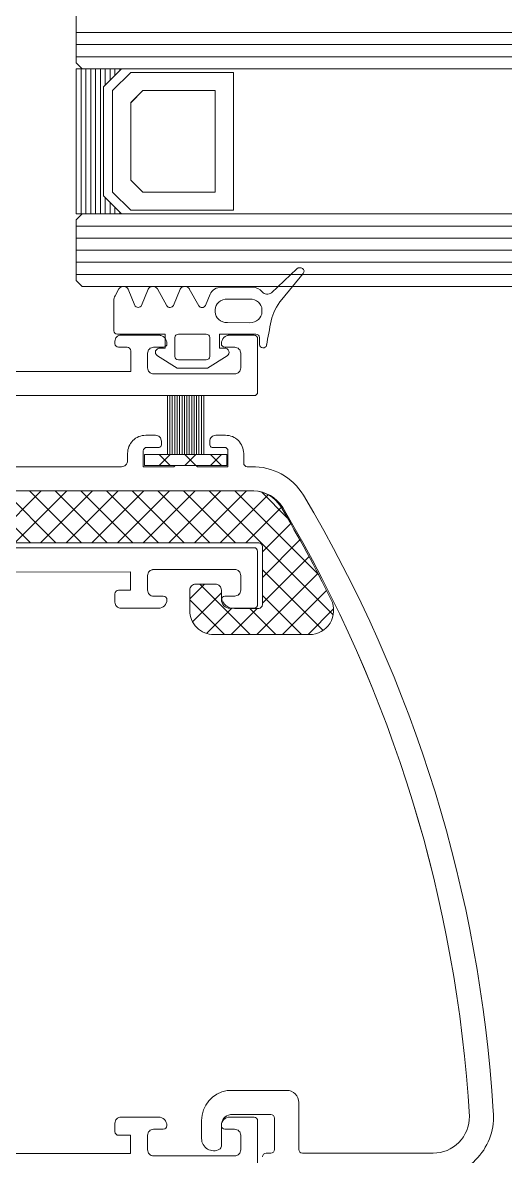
# Model space of a CAD drawing. Header units: centimetres. Extents: x 118932 to 154602, y -32682 to -23521.
# Drawn here: x 139610.22 to 139614.21, y -27074.95 to -27065.58 of the extents above; entities that cross this region are included whole.
import ezdxf

# ---------------------------------------------------------------- set-up
doc = ezdxf.new("R2010")
doc.units = ezdxf.units.CM
doc.header["$LTSCALE"] = 50
doc.header["$MEASUREMENT"] = 0
doc.layers.add('GEN_02_TF_Pencere', color=7, linetype='Continuous', lineweight=9, true_color=0x6093ac)
doc.layers.add('GEN_05_ML_Alçıpan_giydirme', color=7, linetype='Continuous', lineweight=18, true_color=0x7ebab5)

# ---------------------------------------------------------------- blocks, each defined once
blk = doc.blocks.new('P7_')
at = {"layer": 'GEN_02_TF_Pencere'}
for p, q in [((163381.2153, -16166.1205, 0.0001), (163381.2153, -16165.6805, 0.0001)), ((163382.0753, -16165.8305, 0.0001), (163381.4053, -16165.8305, 0.0001)), ((163381.3553, -16165.8805, 0.0001), (163381.3553, -16166.0005, 0.0001)), ((163382.1253, -16166.0005, 0.0001), (163382.1253, -16165.8805, 0.0001)), ((163384.2653, -16165.8505, 0.0001), (163382.2653, -16165.8505, 0.0001)), ((163382.2653, -16165.8505, 0.0001), (163382.2653, -16166.0005, 0.0001)), ((163382.2653, -16166.0005, 0.0001), (163382.3653, -16166.0005, 0.0001)), ((163381.4053, -16166.0505, 0.0001), (163381.4853, -16166.0505, 0.0001)), ((163381.9953, -16166.0505, 0.0001), (163382.0753, -16166.0505, 0.0001)), ((163382.3953, -16166.0305, 0.0001), (163382.3953, -16166.1005, 0.0001)), ((163381.4453, -16166.1505, 0.0001), (163381.2453, -16166.1505, 0.0001)), ((163382.3453, -16166.1505, 0.0001), (163382.0353, -16166.1505, 0.0001)), ((163381.2155, -16170.829, 0.0001), (163381.2152, -16170.389, 0.0001)), ((163381.2452, -16170.359, 0.0001), (163381.4452, -16170.3589, 0.0001)), ((163382.0352, -16170.3586, 0.0001), (163382.3452, -16170.3584, 0.0001)), ((163382.3952, -16170.4084, 0.0001), (163382.3953, -16170.4784, 0.0001)), ((163381.3553, -16170.509, 0.0001), (163381.3553, -16170.629, 0.0001)), ((163381.4852, -16170.4589, 0.0001), (163381.4052, -16170.4589, 0.0001)), ((163382.0752, -16170.4585, 0.0001), (163381.9952, -16170.4586, 0.0001)), ((163382.1253, -16170.6285, 0.0001), (163382.1253, -16170.5085, 0.0001)), ((163382.3653, -16170.5084, 0.0001), (163382.2653, -16170.5084, 0.0001)), ((163382.2653, -16170.5084, 0.0001), (163382.2654, -16170.6584, 0.0001)), ((163381.4054, -16170.6789, 0.0001), (163382.0754, -16170.6785, 0.0001)), ((163382.2654, -16170.6584, 0.0001), (163384.2654, -16170.6573, 0.0001)), ((163389.1855, -16170.8545, 0.0001), (163381.2455, -16170.859, 0.0001)), ((163382.1507, -16171.5388, 0.0001), (163381.4707, -16171.5388, 0.0001)), ((163381.4707, -16171.5388, 0.0001), (163381.4707, -16171.6288, 0.0001)), ((163381.5143, -16171.5388, 0.0001), (163381.6043, -16171.6288, 0.0001)), ((163381.5143, -16171.6288, 0.0001), (163381.6043, -16171.5388, 0.0001)), ((163381.7265, -16171.5388, 0.0001), (163381.8165, -16171.6288, 0.0001)), ((163381.7265, -16171.6288, 0.0001), (163381.8165, -16171.5388, 0.0001)), ((163381.9386, -16171.5388, 0.0001), (163382.0286, -16171.6288, 0.0001)), ((163381.9386, -16171.6288, 0.0001), (163382.0286, -16171.5388, 0.0001)), ((163382.15, -16171.5381, 0.0001), (163382.1514, -16171.5395, 0.0001)), ((163382.1507, -16171.6288, 0.0001), (163382.1507, -16171.5388, 0.0001)), ((163381.4707, -16171.6288, 0.0001), (163382.1507, -16171.6288, 0.0001)), ((163381.4707, -16171.6288, 0.0001), (163381.4707, -16171.6288, 0.0001)), ((163381.6607, -16171.6288, 0.0001), (163381.6607, -16172.1165, 0.0001)), ((163381.6807, -16171.6288, 0.0001), (163381.6807, -16172.1165, 0.0001)), ((163381.7007, -16171.6288, 0.0001), (163381.7007, -16172.1165, 0.0001)), ((163381.7207, -16171.6288, 0.0001), (163381.7207, -16172.1165, 0.0001)), ((163381.7407, -16171.6288, 0.0001), (163381.7407, -16172.1165, 0.0001)), ((163381.7607, -16171.6288, 0.0001), (163381.7607, -16172.1165, 0.0001)), ((163381.7807, -16171.6288, 0.0001), (163381.7807, -16172.1165, 0.0001)), ((163381.8007, -16171.6288, 0.0001), (163381.8007, -16172.1165, 0.0001)), ((163381.8207, -16171.6288, 0.0001), (163381.8207, -16172.1165, 0.0001)), ((163381.8407, -16171.6288, 0.0001), (163381.8407, -16172.1165, 0.0001)), ((163381.8607, -16171.6288, 0.0001), (163381.8607, -16172.1165, 0.0001)), ((163381.8807, -16171.6288, 0.0001), (163381.8807, -16172.1165, 0.0001)), ((163381.9007, -16171.6288, 0.0001), (163381.9007, -16172.1165, 0.0001)), ((163381.9207, -16171.6288, 0.0001), (163381.9207, -16172.1165, 0.0001)), ((163381.9407, -16171.6288, 0.0001), (163381.9407, -16172.1165, 0.0001)), ((163381.9607, -16171.6288, 0.0001), (163381.9607, -16172.1165, 0.0001)), ((163381.4672, -16172.4459, 0.0001), (163381.6307, -16172.3425, 0.0001)), ((163381.6307, -16172.3425, 0.0001), (163381.8807, -16172.3427, 0.0001)), ((163381.8807, -16172.3427, 0.0001), (163382.0439, -16172.4465, 0.0001)), ((163381.6106, -16172.4394, 0.0001), (163381.6104, -16172.5981, 0.0001)), ((163381.8706, -16172.4133, 0.0001), (163381.6406, -16172.413, 0.0001)), ((163381.9004, -16172.5984, 0.0001), (163381.9006, -16172.4397, 0.0001)), ((163381.2005, -16172.5371, 0.0001), (163381.2004, -16172.5977, 0.0001)), ((163381.5305, -16172.5099, 0.0001), (163381.4905, -16172.5098, 0.0001)), ((163381.5303, -16172.6245, 0.0001), (163381.5305, -16172.5099, 0.0001)), ((163381.9805, -16172.5103, 0.0001), (163381.9803, -16172.6249, 0.0001)), ((163382.0205, -16172.5104, 0.0001), (163381.9805, -16172.5103, 0.0001)), ((163381.2303, -16172.6242, 0.0001), (163381.5303, -16172.6245, 0.0001)), ((163381.6191, -16172.6168, 0.0001), (163381.6191, -16172.6168, 0.0001)), ((163381.6403, -16172.6246, 0.0001), (163381.8703, -16172.6248, 0.0001)), ((163381.9803, -16172.6249, 0.0001), (163382.3752, -16172.6253, 0.0001)), ((163382.4052, -16172.6518, 0.0001), (163382.4049, -16172.9029, 0.0001)), ((163381.4658, -16172.72, 0.0001), (163381.2801, -16172.7198, 0.0001)), ((163381.1799, -16172.8078, 0.0001), (163381.1799, -16172.8268, 0.0001)), ((163381.5656, -16172.8272, 0.0001), (163381.5657, -16172.8082, 0.0001)), ((163381.5656, -16172.8272, 0.0001), (163381.5656, -16172.8272, 0.0001)), ((163381.6471, -16172.8622, 0.0001), (163381.6081, -16172.9555, 0.0001)), ((163381.7801, -16172.9988, 0.0001), (163381.7018, -16172.8589, 0.0001)), ((163381.9114, -16172.8624, 0.0001), (163381.8557, -16172.9956, 0.0001)), ((163382.0444, -16172.999, 0.0001), (163381.966, -16172.8592, 0.0001)), ((163382.1753, -16172.8629, 0.0001), (163382.1199, -16172.9959, 0.0001)), ((163382.2866, -16172.9961, 0.0001), (163382.2316, -16172.8629, 0.0001)), ((163380.8378, -16173.1266, 0.0001), (163381.0159, -16172.9111, 0.0001)), ((163381.2798, -16172.915, 0.0001), (163381.4655, -16172.9152, 0.0001)), ((163381.6081, -16172.9555, 0.0001), (163381.6081, -16172.9555, 0.0001)), ((163382.3944, -16172.942, 0.0001), (163382.3621, -16172.9993, 0.0001)), ((163303.5737, -16173.019, 0.0001), (163382.6652, -16173.019, 0.0001)), ((163381.1016, -16172.9671, 0.0001), (163380.8898, -16173.1659, 0.0001)), ((163381.5142, -16173.0131, 0.0001), (163381.2602, -16173.0129, 0.0001)), ((163382.7152, -16173.069, 0.0001), (163382.6652, -16173.019, 0.0001)), ((163303.6563, -16173.119, 0.0001), (163382.7152, -16173.119, 0.0001)), ((163382.7152, -16173.569, 0.0001), (163382.7152, -16173.069, 0.0001)), ((163301.7852, -16173.219, 0.0001), (163382.7152, -16173.219, 0.0001)), ((163301.7852, -16173.319, 0.0001), (163382.7152, -16173.319, 0.0001)), ((163301.7852, -16173.419, 0.0001), (163382.7152, -16173.419, 0.0001)), ((163301.7852, -16173.519, 0.0001), (163382.7152, -16173.519, 0.0001)), ((163302.1602, -16173.619, 0.0001), (163382.3402, -16173.619, 0.0001)), ((163382.4902, -16173.769, 0.0001), (163382.3402, -16173.619, 0.0001)), ((163382.3402, -16173.619, 0.0001), (163382.7152, -16173.619, 0.0001)), ((163382.3552, -16173.634, 0.0001), (163382.3552, -16173.619, 0.0001)), ((163382.3952, -16173.674, 0.0001), (163382.3952, -16173.619, 0.0001)), ((163382.4352, -16173.714, 0.0001), (163382.4352, -16173.619, 0.0001)), ((163382.4752, -16173.754, 0.0001), (163382.4752, -16173.619, 0.0001)), ((163382.5152, -16174.819, 0.0001), (163382.5152, -16173.619, 0.0001)), ((163382.5552, -16174.819, 0.0001), (163382.5552, -16173.619, 0.0001)), ((163382.5952, -16174.819, 0.0001), (163382.5952, -16173.619, 0.0001)), ((163382.6352, -16174.819, 0.0001), (163382.6352, -16173.619, 0.0001)), ((163382.6652, -16173.619, 0.0001), (163382.7152, -16173.569, 0.0001)), ((163382.6752, -16174.819, 0.0001), (163382.6752, -16173.619, 0.0001)), ((163382.7152, -16173.619, 0.0001), (163382.7152, -16174.819, 0.0001)), ((163382.7152, -16174.819, 0.0001), (163382.7152, -16173.619, 0.0001)), ((163382.2652, -16173.649, 0.0001), (163381.4152, -16173.649, 0.0001)), ((163381.4152, -16173.649, 0.0001), (163381.4152, -16174.789, 0.0001)), ((163382.4152, -16173.799, 0.0001), (163382.2652, -16173.649, 0.0001)), ((163382.1652, -16173.799, 0.0001), (163381.5652, -16173.799, 0.0001)), ((163381.5652, -16173.799, 0.0001), (163381.5652, -16174.639, 0.0001)), ((163382.2652, -16173.899, 0.0001), (163382.1652, -16173.799, 0.0001)), ((163382.4152, -16174.639, 0.0001), (163382.4152, -16173.799, 0.0001)), ((163382.4902, -16174.669, 0.0001), (163382.4902, -16173.769, 0.0001)), ((163382.2652, -16174.539, 0.0001), (163382.2652, -16173.899, 0.0001)), ((163382.1652, -16174.639, 0.0001), (163382.2652, -16174.539, 0.0001)), ((163381.5652, -16174.639, 0.0001), (163382.1652, -16174.639, 0.0001)), ((163382.2652, -16174.789, 0.0001), (163382.4152, -16174.639, 0.0001)), ((163382.3402, -16174.819, 0.0001), (163382.4902, -16174.669, 0.0001)), ((163382.4352, -16174.819, 0.0001), (163382.4352, -16174.724, 0.0001)), ((163382.4752, -16174.819, 0.0001), (163382.4752, -16174.684, 0.0001)), ((163302.1602, -16174.819, 0.0001), (163382.3402, -16174.819, 0.0001)), ((163381.4152, -16174.789, 0.0001), (163382.2652, -16174.789, 0.0001)), ((163382.7152, -16174.819, 0.0001), (163382.3402, -16174.819, 0.0001)), ((163382.3552, -16174.819, 0.0001), (163382.3552, -16174.804, 0.0001)), ((163382.3952, -16174.819, 0.0001), (163382.3952, -16174.764, 0.0001)), ((163382.7152, -16174.869, 0.0001), (163382.6652, -16174.819, 0.0001)), ((163382.7152, -16174.819, 0.0001), (163382.7152, -16174.819, 0.0001)), ((163301.7852, -16174.919, 0.0001), (163382.7152, -16174.919, 0.0001)), ((163382.7152, -16175.369, 0.0001), (163382.7152, -16174.869, 0.0001)), ((163301.7852, -16175.019, 0.0001), (163382.7152, -16175.019, 0.0001)), ((163301.7852, -16175.119, 0.0001), (163382.7152, -16175.119, 0.0001))]:
    blk.add_line(p, q, dxfattribs=at)
at = {"layer": 'GEN_02_TF_Pencere', "extrusion": (0, 0, -1)}
for p, q in [((163380.8452, -16165.8527, 0.0001), (163379.7643, -16165.8527, 0.0001)), ((163380.8752, -16166.2718, 0.0001), (163380.8752, -16165.8827, 0.0001)), ((163381.0752, -16165.8827, 0.0001), (163381.0752, -16166.1418, 0.0001)), ((163381.1452, -16165.8527, 0.0001), (163381.1052, -16165.8527, 0.0001)), ((163381.5152, -16166.0827, 0.0001), (163381.5152, -16165.9113, 0.0001)), ((163381.6788, -16165.9727, 0.0001), (163381.6788, -16166.122, 0.0001)), ((163381.1052, -16166.1718, 0.0001), (163381.4402, -16166.1718, 0.0001)), ((163381.4685, -16166.3718, 0.0001), (163380.9752, -16166.3718, 0.0001)), ((163380.5867, -16170.3528, 0.0001), (163380.7985, -16170.141, 0.0001)), ((163380.6452, -16170.5064, 0.0001), (163381.0106, -16170.141, 0.0001)), ((163380.7169, -16170.6469, 0.0001), (163381.2228, -16170.141, 0.0001)), ((163381.5762, -16170.141, 0.0001), (163380.7864, -16170.141, 0.0001)), ((163381.1762, -16170.4651, 0.0001), (163380.8521, -16170.141, 0.0001)), ((163381.2807, -16170.3575, 0.0001), (163381.0643, -16170.141, 0.0001)), ((163381.2185, -16170.3575, 0.0001), (163381.4349, -16170.141, 0.0001)), ((163381.6943, -16170.5589, 0.0001), (163381.2764, -16170.141, 0.0001)), ((163381.4293, -16170.3588, 0.0001), (163381.6374, -16170.1506, 0.0001)), ((163381.7762, -16170.4287, 0.0001), (163381.4885, -16170.141, 0.0001)), ((163381.1762, -16170.6772, 0.0001), (163380.6743, -16170.1753, 0.0001)), ((163381.6157, -16171.3288, 0.0001), (163380.59, -16170.3031, 0.0001)), ((163381.515, -16170.4852, 0.0001), (163381.7529, -16170.2473, 0.0001)), ((163380.7902, -16170.7857, 0.0001), (163381.1762, -16170.3997, 0.0001)), ((163381.1762, -16170.8689, 0.0001), (163381.1762, -16170.3889, 0.0001)), ((163381.2062, -16170.3575, 0.0001), (163381.4062, -16170.3575, 0.0001)), ((163381.7762, -16170.5089, 0.0001), (163381.7762, -16170.341, 0.0001)), ((163381.515, -16170.4489, 0.0001), (163381.515, -16170.5089, 0.0001)), ((163381.6534, -16170.5589, 0.0001), (163381.7762, -16170.4361, 0.0001)), ((163380.8652, -16170.9229, 0.0001), (163381.1762, -16170.6118, 0.0001)), ((163381.565, -16170.5589, 0.0001), (163381.7262, -16170.5589, 0.0001)), ((163381.4036, -16171.3288, 0.0001), (163380.7118, -16170.6371, 0.0001)), ((163380.9417, -16171.0584, 0.0001), (163381.1762, -16170.824, 0.0001)), ((163381.0199, -16171.1924, 0.0001), (163381.3134, -16170.8989, 0.0001)), ((163381.1274, -16171.297, 0.0001), (163381.5256, -16170.8989, 0.0001)), ((163385.5151, -16170.8989, 0.0001), (163381.2062, -16170.8989, 0.0001)), ((163381.3077, -16171.3288, 0.0001), (163381.7377, -16170.8989, 0.0001)), ((163381.8278, -16171.3288, 0.0001), (163381.3979, -16170.8989, 0.0001)), ((163381.5199, -16171.3288, 0.0001), (163381.9498, -16170.8989, 0.0001)), ((163382.0399, -16171.3288, 0.0001), (163381.61, -16170.8989, 0.0001)), ((163381.732, -16171.3288, 0.0001), (163382.162, -16170.8989, 0.0001)), ((163382.2521, -16171.3288, 0.0001), (163381.8221, -16170.8989, 0.0001)), ((163381.9441, -16171.3288, 0.0001), (163382.3741, -16170.8989, 0.0001)), ((163382.4642, -16171.3288, 0.0001), (163382.0343, -16170.8989, 0.0001)), ((163382.1563, -16171.3288, 0.0001), (163382.5862, -16170.8989, 0.0001)), ((163382.6763, -16171.3288, 0.0001), (163382.2464, -16170.8989, 0.0001)), ((163382.3684, -16171.3288, 0.0001), (163382.7984, -16170.8989, 0.0001)), ((163382.8885, -16171.3288, 0.0001), (163382.4585, -16170.8989, 0.0001)), ((163382.5805, -16171.3288, 0.0001), (163383.0105, -16170.8989, 0.0001)), ((163383.1006, -16171.3288, 0.0001), (163382.6707, -16170.8989, 0.0001)), ((163382.7927, -16171.3288, 0.0001), (163383.2226, -16170.8989, 0.0001)), ((163383.3127, -16171.3288, 0.0001), (163382.8828, -16170.8989, 0.0001)), ((163383.5249, -16171.3288, 0.0001), (163383.0949, -16170.8989, 0.0001)), ((163383.0048, -16171.3288, 0.0001), (163383.4279, -16170.9057, 0.0001)), ((163381.1813, -16171.3187, 0.0001), (163380.97, -16171.1074, 0.0001)), ((163380.8365, -16171.2942, 0.0001), (163380.8365, -16171.2942, 0.0001)), ((163381.2467, -16171.3288, 0.0001), (163384.9425, -16171.3288, 0.0001)), ((163381.2468, -16171.3288, 0.0001), (163384.9424, -16171.3288, 0.0001)), ((163381.3007, -16171.5288, 0.0001), (163381.2663, -16171.5288, 0.0001)), ((163381.7134, -16171.5288, 0.0001), (163381.4607, -16171.5288, 0.0001)), ((163381.4607, -16171.5288, 0.0001), (163381.4607, -16171.6588, 0.0001)), ((163381.8907, -16171.5388, 0.0001), (163381.7307, -16171.5388, 0.0001)), ((163382.1607, -16171.5288, 0.0001), (163381.9081, -16171.5288, 0.0001)), ((163382.1607, -16171.6588, 0.0001), (163382.1607, -16171.5288, 0.0001)), ((163383.6116, -16171.5288, 0.0001), (163382.3407, -16171.5288, 0.0001)), ((163381.3307, -16171.6388, 0.0001), (163381.3307, -16171.5588, 0.0001)), ((163382.2907, -16171.5788, 0.0001), (163382.2907, -16171.6388, 0.0001)), ((163381.4907, -16171.6888, 0.0001), (163381.5907, -16171.6888, 0.0001)), ((163381.6107, -16171.7088, 0.0001), (163381.6107, -16171.7388, 0.0001)), ((163382.0107, -16171.7388, 0.0001), (163382.0107, -16171.7088, 0.0001)), ((163382.0307, -16171.6888, 0.0001), (163382.1307, -16171.6888, 0.0001)), ((163381.5607, -16171.7888, 0.0001), (163381.4807, -16171.7888, 0.0001)), ((163382.1407, -16171.7888, 0.0001), (163382.0607, -16171.7888, 0.0001)), ((163391.1851, -16172.1165, 0.0001), (163381.2451, -16172.1165, 0.0001)), ((163381.2151, -16172.1465, 0.0001), (163381.2151, -16172.5865, 0.0001)), ((163381.4051, -16172.2965, 0.0001), (163382.0751, -16172.2965, 0.0001)), ((163381.3551, -16172.4665, 0.0001), (163381.3551, -16172.3465, 0.0001)), ((163382.1251, -16172.3465, 0.0001), (163382.1251, -16172.4665, 0.0001)), ((163382.2651, -16172.4865, 0.0001), (163382.2651, -16172.3165, 0.0001)), ((163382.2651, -16172.3165, 0.0001), (163383.6851, -16172.3165, 0.0001)), ((163381.4851, -16172.5165, 0.0001), (163381.4051, -16172.5165, 0.0001)), ((163382.0751, -16172.5165, 0.0001), (163381.9951, -16172.5165, 0.0001)), ((163382.3651, -16172.5165, 0.0001), (163382.2951, -16172.5165, 0.0001)), ((163382.3951, -16172.5665, 0.0001), (163382.3951, -16172.5465, 0.0001)), ((163381.2451, -16172.6165, 0.0001), (163381.4451, -16172.6165, 0.0001)), ((163382.0351, -16172.6165, 0.0001), (163382.3451, -16172.6165, 0.0001))]:
    blk.add_line(p, q, dxfattribs=at)
for centre, radius, start, end in [((-163379.7643, -16166.1527, -0.0001), 0.5, 354.47873, 89.99998), ((-163381.1452, -16165.8227, -0.0001), 0.03, 179.99996, 270.00004), ((-163379.7643, -16166.1527, -0.0001), 0.3, 359.17877, 90.00002), ((-163380.8452, -16165.8827, -0.0001), 0.03, 89.99996, 180.00004), ((-163381.1052, -16165.8827, -0.0001), 0.03, 359.99996, 90.00004), ((-163381.5452, -16165.9113, -0.0001), 0.03, 359.99985, 61.29067), ((-163381.5788, -16165.9726, -0.0001), 0.1, 61.2651, 180.02568), ((-163381.4245, -16166.0824, -0.0001), 0.0907, 180.1582, 260.04095), ((-163390.5944, -16165.498, -0.0001), 11.3496, 329.28963, 356.44968), ((-163390.5944, -16165.498, -0.0001), 11.1496, 329.29706, 356.61144), ((-163381.1052, -16166.1418, -0.0001), 0.03, 269.99996, 0.00004), ((-163381.4245, -16166.1213, -0.0001), 0.2543, 180.15818, 260.04094), ((-163380.9752, -16166.2718, -0.0001), 0.1, 269.99996, 0.00004), ((-163380.7864, -16170.341, -0.0001), 0.2, 333.81424, 89.99998), ((-163381.5762, -16170.341, -0.0001), 0.2, 89.99996, 180.00004), ((-163390.594, -16165.5181, -0.0001), 11.1293, 329.29787, 333.81426), ((-163381.2075, -16170.3887, -0.0001), 0.0312, 359.62629, 87.72671), ((-163381.4119, -16170.4612, -0.0001), 0.1039, 86.87426, 173.20609), ((-163381.565, -16170.5089, -0.0001), 0.05, 269.99996, 0.00004), ((-163381.7262, -16170.5089, -0.0001), 0.05, 179.99996, 270.00004), ((-163381.2062, -16170.8689, -0.0001), 0.03, 269.99996, 0.00004), ((-163381.2552, -16171.0381, -0.0001), 0.2908, 271.68674, 328.33338), ((-163381.2551, -16171.0581, -0.0001), 0.2708, 271.74789, 328.29841), ((-163381.2552, -16171.0381, -0.0001), 0.4908, 268.70159, 328.55441), ((-163381.3007, -16171.5588, -0.0001), 0.03, 89.99996, 180.00004), ((-163381.7307, -16171.5188, -0.0001), 0.02, 270.00003, 329.99999), ((-163381.8907, -16171.5188, -0.0001), 0.02, 210.00001, 269.99997), ((-163382.3407, -16171.5788, -0.0001), 0.05, 359.99996, 90.00004), ((-163381.4807, -16171.6388, -0.0001), 0.15, 269.99996, 0.00004), ((-163382.1407, -16171.6388, -0.0001), 0.15, 179.99996, 270.00004), ((-163381.4907, -16171.6588, -0.0001), 0.03, 269.99996, 0.00004), ((-163381.5607, -16171.7388, -0.0001), 0.05, 179.99996, 270.00004), ((-163381.5907, -16171.7088, -0.0001), 0.02, 89.99996, 180.00004), ((-163382.0307, -16171.7088, -0.0001), 0.02, 359.99996, 90.00004), ((-163382.0607, -16171.7388, -0.0001), 0.05, 269.99996, 0.00004), ((-163382.1307, -16171.6588, -0.0001), 0.03, 179.99996, 270.00004), ((-163381.2451, -16172.1465, -0.0001), 0.03, 359.99996, 90.00004), ((-163381.4051, -16172.3465, -0.0001), 0.05, 359.99996, 90.00004), ((-163382.0751, -16172.3465, -0.0001), 0.05, 89.99996, 180.00004), ((-163381.4051, -16172.4665, -0.0001), 0.05, 269.99996, 0.00004), ((-163382.0751, -16172.4665, -0.0001), 0.05, 179.99996, 270.00004), ((-163382.2951, -16172.4865, -0.0001), 0.03, 269.99996, 0.00004), ((-163381.2451, -16172.5865, -0.0001), 0.03, 269.99996, 0.00004), ((-163381.4451, -16172.5465, -0.0001), 0.07, 179.99996, 270.00004), ((-163381.4851, -16172.5465, -0.0001), 0.03, 89.99996, 180.00004), ((-163381.9951, -16172.5465, -0.0001), 0.03, 359.99996, 90.00004), ((-163382.0351, -16172.5465, -0.0001), 0.07, 269.99996, 0.00004), ((-163382.3451, -16172.5665, -0.0001), 0.05, 179.99996, 270.00004), ((-163382.3651, -16172.5465, -0.0001), 0.03, 89.99996, 180.00004)]:
    blk.add_arc(centre, radius, start, end, dxfattribs=at)
at = {"layer": 'GEN_02_TF_Pencere'}
for centre, radius, start, end in [((163381.4053, -16165.8805, 0.0001), 0.05, 89.99996, 180.00004), ((163382.0753, -16165.8805, 0.0001), 0.05, 359.99996, 90.00004), ((163381.4053, -16166.0005, 0.0001), 0.05, 179.99996, 270.00004), ((163382.0753, -16166.0005, 0.0001), 0.05, 269.99996, 0.00004), ((163382.3653, -16166.0305, 0.0001), 0.03, 359.99996, 90.00004), ((163381.4453, -16166.0805, 0.0001), 0.07, 269.99996, 0.00004), ((163381.4853, -16166.0805, 0.0001), 0.03, 359.99996, 90.00004), ((163381.9953, -16166.0805, 0.0001), 0.03, 89.99996, 180.00004), ((163382.0353, -16166.0805, 0.0001), 0.07, 179.99996, 270.00004), ((163382.3453, -16166.1005, 0.0001), 0.05, 269.99996, 0.00004), ((163381.2453, -16166.1205, 0.0001), 0.03, 179.99996, 270.00004), ((163381.2452, -16170.389, 0.0001), 0.03, 90.0329, 180.03299), ((163381.4452, -16170.4289, 0.0001), 0.07, 0.03282, 90.03291), ((163381.4852, -16170.4289, 0.0001), 0.03, 270.0329, 0.03299), ((163382.0352, -16170.4286, 0.0001), 0.07, 90.03286, 180.03295), ((163381.9952, -16170.4286, 0.0001), 0.03, 180.0329, 270.03299), ((163382.3452, -16170.4084, 0.0001), 0.05, 0.03285, 90.03293), ((163381.4053, -16170.5089, 0.0001), 0.05, 90.03285, 180.03293), ((163382.0753, -16170.5085, 0.0001), 0.05, 0.03284, 90.03293), ((163382.3653, -16170.4784, 0.0001), 0.03, 270.03281, 0.03289), ((163381.4053, -16170.6289, 0.0001), 0.05, 180.03284, 270.03293), ((163382.0753, -16170.6285, 0.0001), 0.05, 270.03284, 0.03293), ((163381.2455, -16170.829, 0.0001), 0.03, 180.03305, 225.03297), ((163381.2455, -16170.829, 0.0001), 0.03, 225.03293, 270.03285)]:
    blk.add_arc(centre, radius, start, end, dxfattribs=at)
for centre, major_axis, start_param, end_param in [((163381.4905, -16172.4746, 0.0001), (-0.04, 0), -0.948289, 1.56964), ((163381.6406, -16172.4395, 0.0001), (0.03, 0), 1.569641, 3.140438), ((163381.8706, -16172.4397, 0.0001), (-0.03, 0), 3.140435, 4.711233), ((163382.0205, -16172.4751, 0.0001), (-0.04, 0), 1.569642, 4.087571), ((163376.845, -16172.0071, 0.0001), (-4.3371, 0), 2.949895, 3.003759), ((163381.1705, -16172.5371, 0.0001), (0.03, 0), -0.001156, 2.96363), ((163381.2304, -16172.5977, 0.0001), (0.03, 0), 3.140435, 4.711233), ((163381.6404, -16172.5981, 0.0001), (-0.03, 0), -0.001153, 0.784243), ((163381.6404, -16172.5981, 0.0001), (-0.03, 0), 0.784243, 1.569639), ((163381.8704, -16172.5984, 0.0001), (-0.03, 0), 1.569639, 3.140437), ((163382.3752, -16172.6518, 0.0001), (-0.03, 0), 3.140437, 4.711235), ((163380.6118, -16172.6516, 0.0001), (-0.5, 0), 2.512106, 2.949893), ((163381.2799, -16172.8079, 0.0001), (-0.1, 0), 4.711232, 6.28203), ((163381.4657, -16172.8081, 0.0001), (-0.1, 0), 3.140436, 4.711234), ((163381.2799, -16172.8269, 0.0001), (-0.1, 0), -0.001157, 1.569641), ((163381.4656, -16172.8271, 0.0001), (-0.1, 0), 1.569641, 3.140438), ((163381.6753, -16172.8713, 0.0001), (-0.03, 0), 3.628945, 5.929947), ((163381.9395, -16172.8716, 0.0001), (-0.03, 0), 3.628943, 5.929945), ((163382.2034, -16172.872, 0.0001), (-0.03, 0), 3.490789, 5.931679), ((163381.136, -16173.0002, 0.0001), (-0.0509, 0), 3.745027, 5.454025), ((163381.5143, -16172.925, 0.0001), (0.1, 0), -0.962596, -0.353242), ((163382.3049, -16172.9028, 0.0001), (0.1, 0), -0.461015, -0.001156), ((163381.2603, -16172.9247, 0.0001), (-0.1, 0), 0.603434, 1.569641), ((163381.5143, -16172.925, 0.0001), (-0.1, 0), 1.569642, 2.178996), ((163381.8171, -16172.9826, 0.0001), (-0.0413, 0), 0.458705, 2.776142), ((163382.0814, -16172.9829, 0.0001), (-0.0413, 0), 0.458704, 2.776141), ((163382.3252, -16172.9832, 0.0001), (0.0413, 0), 3.504733, 5.82217), ((163380.8659, -16173.1441, 0.0001), (0.0344, 0), 2.526974, 5.481858)]:
    blk.add_ellipse(centre, major_axis=major_axis, ratio=0.881548, start_param=start_param, end_param=end_param, dxfattribs=at)
blk = doc.blocks.new('dograma level 0 d blok')
at = {"layer": 'GEN_05_ML_Alçıpan_giydirme', "color": 1, "rotation": 180}
blk.add_blockref('P7_', (163013.1764, -16010.5064, -0.0001), dxfattribs=at)

msp = doc.modelspace()

# ---------------------------------------------------------------- block references
msp.add_blockref('dograma level 0 d blok', (139980.2041, -27230.2703, 0))
at = {"color": 1, "rotation": 180}
msp.add_blockref('P7_', (302993.3805, -43240.7768, -0.0001), dxfattribs=at)

doc.saveas('drawing.dxf')
